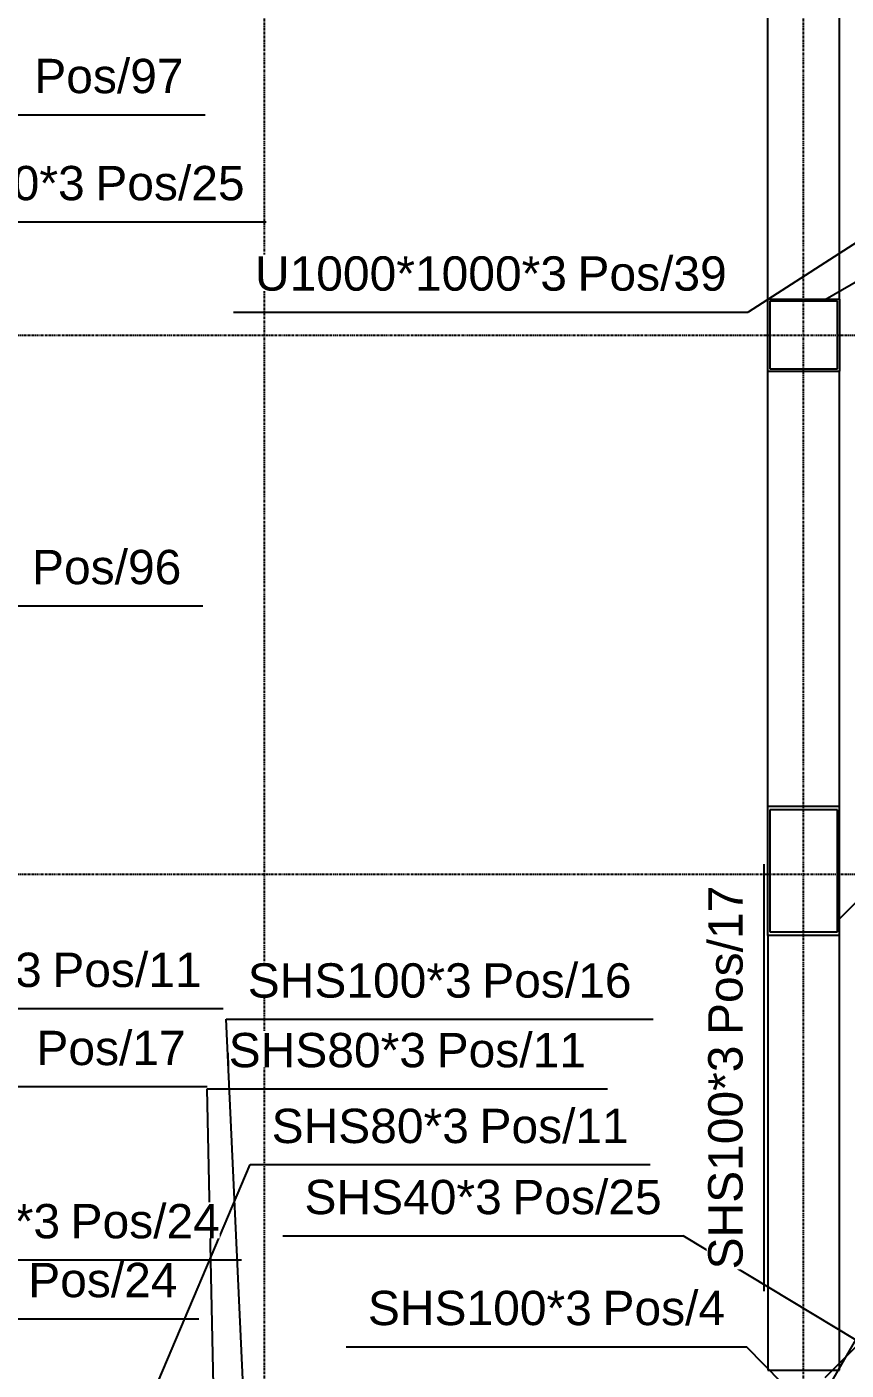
# Model space of a CAD drawing. Header units: millimetres. Extents: x -57554 to 16546, y 2142 to 98430.
# Drawn here: x 8985 to 10124, y 18878 to 20747 of the extents above; entities that cross this region are included whole.
import ezdxf

# ---------------------------------------------------------------- set-up
doc = ezdxf.new("R2010")
doc.units = ezdxf.units.MM
doc.linetypes.add('DXK_LINE_DOT3', pattern=[5.9187, 2.979, -0.9799, 0.9799, -0.9799])
doc.layers.add('S-Z2-A_TEXTUAL_ANNOTATION', color=7, linetype='Continuous')
doc.styles.add('Arial', font='ARIAL.TTF', dxfattribs={"height": 0.2})

msp = doc.modelspace()

# ---------------------------------------------------------------- linework, layer by layer
at = {"color": 1, "linetype": 'DXK_LINE_DOT3'}
for p, q in [((9315.2, 13818), (9315.2, 26818)), ((10065.2, 13818), (10065.2, 26818)), ((-6934.8, 20318), (15065.2, 20318)), ((-6934.8, 19568), (15065.2, 19568))]:
    msp.add_line(p, q, dxfattribs=at)
at = {"color": 2, "linetype": 'Continuous'}
for p, q in [((10015.2, 20368), (10015.2, 20973.4)), ((10115.2, 20368), (10115.2, 20973.4)), ((10015.2, 20268), (10015.2, 20368)), ((10015.2, 20368), (10115.2, 20368)), ((10112.2, 20365), (10018.2, 20365)), ((10018.2, 20365), (10018.2, 20271)), ((10112.2, 20271), (10112.2, 20365)), ((10115.2, 20368), (10115.2, 20268)), ((10015.2, 20268), (10115.2, 20268)), ((10015.2, 19662.7), (10015.2, 20268)), ((10018.2, 20271), (10112.2, 20271)), ((10115.2, 19662.7), (10115.2, 20268)), ((10015.2, 19482.4), (10015.2, 19662.7)), ((10015.2, 19662.7), (10115.2, 19662.7)), ((10115.2, 19482.4), (10115.2, 19662.7)), ((10112.2, 19657.3), (10018.2, 19657.3)), ((10018.2, 19657.3), (10018.2, 19487.8)), ((10112.2, 19487.8), (10112.2, 19657.3)), ((10015.2, 19482.4), (10015.2, 18877.9)), ((10115.2, 19482.4), (10015.2, 19482.4)), ((10018.2, 19487.8), (10112.2, 19487.8)), ((10115.2, 18877.9), (10115.2, 19482.4)), ((10015.2, 18877.9), (10115.2, 18877.9))]:
    msp.add_line(p, q, dxfattribs=at)
at = {"layer": 'S-Z2-A_TEXTUAL_ANNOTATION'}
for p, q in [((10094.9, 20367.5), (13299.1, 22217.5)), ((11565.6, 21368.3), (9988.1, 20349.8)), ((8694.5, 20624.6), (9232.7, 20624.6)), ((8761, 20475.6), (9317.6, 20475.6)), ((9272.1, 20349.8), (9988.1, 20349.8)), ((8654.4, 19941.4), (9229.6, 19941.4)), ((10114.7, 19505.3), (10468.2, 19858.9)), ((10010.2, 18988), (10010.2, 19581.7)), ((8701.2, 19381), (9257.8, 19381)), ((9262.1, 19366.2), (9855.7, 19366.2)), ((8642, 19272.3), (9235.6, 19272.3)), ((9285.6, 16994.3), (9235.6, 19269.3)), ((9235.6, 19269.3), (9792.2, 19269.3)), ((10094.9, 18867.5), (10448.4, 19221.1)), ((8376.6, 16994.3), (9295.3, 19163.8)), ((9295.3, 19163.8), (9851.8, 19163.8)), ((9341, 19064.9), (9897.6, 19064.9)), ((11568.6, 18056.3), (9897.6, 19064.9)), ((8526.8, 18949.4), (9224.2, 18949.4)), ((9429.2, 18910.5), (9985.8, 18910.5)), ((11568.6, 17294.7), (9985.8, 18910.5))]:
    msp.add_line(p, q, dxfattribs=at)

# ---------------------------------------------------------------- wipeouts: each hides what was drawn before it
for points in [[(9202.7, 20654.6), (9202.7, 20704.6), (8995.2, 20704.6), (8995.2, 20654.6)], [(9065.1, 20505.6), (9065.1, 20555.6), (8791, 20555.6), (8791, 20505.6)], [(9287.6, 20505.6), (9287.6, 20555.6), (9080.1, 20555.6), (9080.1, 20505.6)], [(9958.1, 20379.8), (9958.1, 20429.8), (9750.6, 20429.8), (9750.6, 20379.8)], [(9199.6, 19971.4), (9199.6, 20021.4), (8992.1, 20021.4), (8992.1, 19971.4)], [(9980.2, 19551.7), (9930.2, 19551.7), (9930.2, 19344.2), (9980.2, 19344.2)], [(9005.3, 19411), (9005.3, 19461), (8731.2, 19461), (8731.2, 19411)], [(9227.8, 19411), (9227.8, 19461), (9020.3, 19461), (9020.3, 19411)], [(9205.6, 19302.3), (9205.6, 19352.3), (8998.2, 19352.3), (8998.2, 19302.3)], [(9762.2, 19299.3), (9762.2, 19349.3), (9554.8, 19349.3), (9554.8, 19299.3)], [(9599.4, 19193.8), (9599.4, 19243.8), (9325.3, 19243.8), (9325.3, 19193.8)], [(9821.8, 19193.8), (9821.8, 19243.8), (9614.4, 19243.8), (9614.4, 19193.8)], [(9645.1, 19094.9), (9645.1, 19144.9), (9371, 19144.9), (9371, 19094.9)], [(9867.6, 19094.9), (9867.6, 19144.9), (9660.1, 19144.9), (9660.1, 19094.9)], [(9770.4, 18940.5), (9770.4, 18990.5), (9459.2, 18990.5), (9459.2, 18940.5)]]:
    msp.add_wipeout(points).dxf.layer = 'S-Z2-A_TEXTUAL_ANNOTATION'

# ---------------------------------------------------------------- next in the draw order: texts
at = {"layer": 'S-Z2-A_TEXTUAL_ANNOTATION', "style": 'Arial'}
for s, p in [('Pos/97', (8995.2, 20654.6)), ('SHS40*3', (8791, 20505.6)), ('Pos/25', (9080.1, 20505.6)), ('Pos/39', (9750.6, 20379.8)), ('Pos/96', (8992.1, 19971.4)), ('SHS80*3', (8731.2, 19411)), ('Pos/11', (9020.3, 19411)), ('Pos/17', (8998.2, 19302.3)), ('Pos/11', (9554.8, 19299.3)), ('SHS80*3', (9325.3, 19193.8)), ('Pos/11', (9614.4, 19193.8)), ('SHS40*3', (9371, 19094.9)), ('Pos/25', (9660.1, 19094.9)), ('SHS100*3', (9459.2, 18940.5))]:
    msp.add_text(s, height=47.75, dxfattribs=at).set_placement(p)
msp.add_text('Pos/17', height=47.75, rotation=90.0002, dxfattribs=at).set_placement((9980.2, 19344.2))

# ---------------------------------------------------------------- next in the draw order: wipeouts: each hides what was drawn before it
for points in [[(9735.6, 20379.8), (9735.6, 20429.8), (9302.1, 20429.8), (9302.1, 20379.8)], [(9539.8, 19299.3), (9539.8, 19349.3), (9265.6, 19349.3), (9265.6, 19299.3)], [(9980.2, 19329.2), (9930.2, 19329.2), (9930.2, 19018), (9980.2, 19018)], [(9030.7, 19061.3), (9030.7, 19111.3), (8615.8, 19111.3), (8615.8, 19061.3)], [(9253.2, 19061.3), (9253.2, 19111.3), (9045.7, 19111.3), (9045.7, 19061.3)], [(9194.2, 18979.4), (9194.2, 19029.4), (8986.8, 19029.4), (8986.8, 18979.4)], [(9955.8, 18940.5), (9955.8, 18990.5), (9785.4, 18990.5), (9785.4, 18940.5)]]:
    msp.add_wipeout(points).dxf.layer = 'S-Z2-A_TEXTUAL_ANNOTATION'

# ---------------------------------------------------------------- next in the draw order: linework, layer by layer
at = {"layer": 'S-Z2-A_TEXTUAL_ANNOTATION'}
for p, q in [((9107.7, 17136.3), (10582.7, 19691)), ((9364.7, 17136.3), (9262.1, 19366.2)), ((8585.8, 19031.3), (9283.2, 19031.3))]:
    msp.add_line(p, q, dxfattribs=at)

# ---------------------------------------------------------------- next in the draw order: texts
at = {"layer": 'S-Z2-A_TEXTUAL_ANNOTATION', "style": 'Arial'}
for s, height, p in [('U1000*1000*3', 47.754, (9302.1, 20379.8)), ('SHS80*3', 47.75, (9265.6, 19299.3)), ('RHS100*50*3', 47.754, (8615.8, 19061.3)), ('Pos/24', 47.75, (9045.7, 19061.3)), ('Pos/24', 47.75, (8986.8, 18979.4)), ('Pos/4', 47.75, (9785.4, 18940.5))]:
    msp.add_text(s, height=height, dxfattribs=at).set_placement(p)
msp.add_text('SHS100*3', height=47.75, rotation=90.0002, dxfattribs=at).set_placement((9980.2, 19018))

# ---------------------------------------------------------------- next in the draw order: wipeouts: each hides what was drawn before it
for points in [[(9603.2, 19396.2), (9603.2, 19446.2), (9292.1, 19446.2), (9292.1, 19396.2)], [(9825.7, 19396.2), (9825.7, 19446.2), (9618.2, 19446.2), (9618.2, 19396.2)]]:
    msp.add_wipeout(points).dxf.layer = 'S-Z2-A_TEXTUAL_ANNOTATION'

# ---------------------------------------------------------------- next in the draw order: texts
for s, p in [('SHS100*3', (9292.1, 19396.2)), ('Pos/16', (9618.2, 19396.2))]:
    msp.add_text(s, height=47.75, dxfattribs=at).set_placement(p)

doc.saveas('drawing.dxf')
